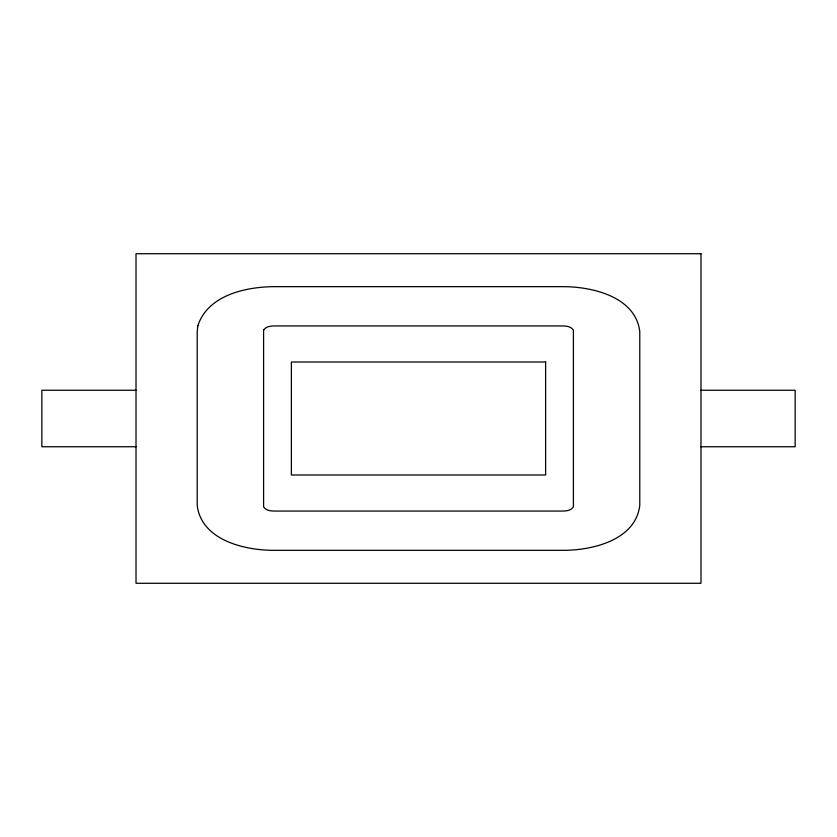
<?xml version="1.0" encoding="UTF-8"?>
<svg xmlns="http://www.w3.org/2000/svg" width="837" height="837" viewBox="0 0 837 837"><rect width="100%" height="100%" fill="white"/><g stroke="black" fill="none" stroke-linecap="round" stroke-linejoin="round"><path stroke-width="1.26" d="M136.012 390.251L41.85 390.251L41.85 446.749L136.012 446.749M700.987 390.251L795.15 390.251L795.15 446.749L700.987 446.749M197.867 325.687L197.218 331.546L197.218 505.454C201.403 539.739 243.421 550.045 272.548 550.327L564.452 550.327C593.579 550.045 635.597 539.739 639.782 505.454L639.782 331.546C635.597 297.261 593.579 286.955 564.452 286.672L272.548 286.672C244.446 287.185 207.733 295.628 197.867 325.687M263.592 330.123L263.592 506.877C265.894 510.612 270.728 511.041 274.703 511.062L562.297 511.062C566.272 511.041 571.106 510.612 573.408 506.877L573.408 330.123C571.106 326.388 566.272 325.959 562.297 325.938L274.703 325.938C270.728 325.959 265.894 326.388 263.592 330.123M700.987 253.716L136.012 253.716L136.012 583.284L700.987 583.284L700.987 253.716M545.619 362.002L291.381 362.002L291.381 474.997L545.619 474.997L545.619 362.002"/></g></svg>
